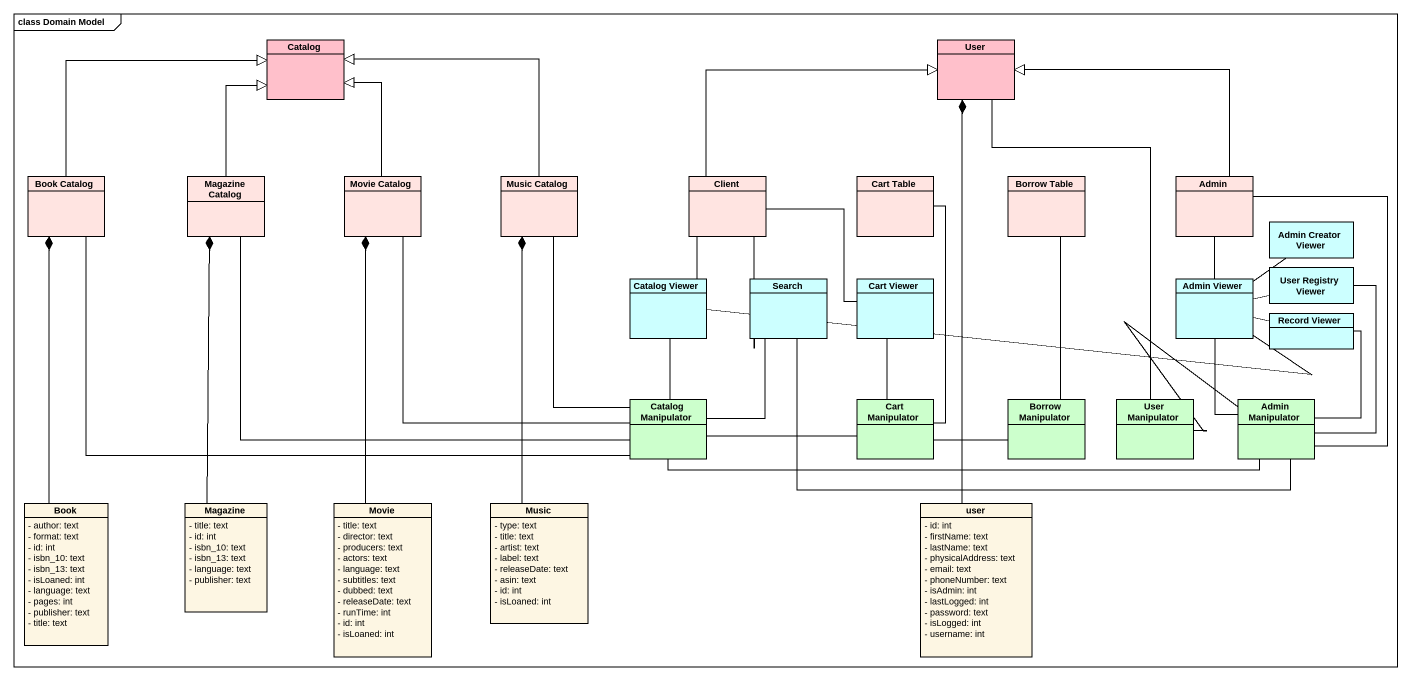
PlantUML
@startuml
mainframe class Domain Model
hide circle
hide empty members
skinparam classAttributeIconSize 0
class Catalog #FFC0CB
class User #FFC0CB
class "Book Catalog" as Book_Catalog #FFE4E1
class "Magazine Catalog" as Magazine_Catalog #FFE4E1
class "Movie Catalog" as Movie_Catalog #FFE4E1
class "Music Catalog" as Music_Catalog #FFE4E1
class Client #FFE4E1
class "Cart Table" as Cart_Table #FFE4E1
class "Borrow Table" as Borrow_Table #FFE4E1
class Admin #FFE4E1
class "Admin Creator Viewer" as Admin_Creator_Viewer #CCFFFF
class "Catalog Viewer" as Catalog_Viewer #CCFFFF
class Search #CCFFFF
class "Cart Viewer" as Cart_Viewer #CCFFFF
class "Admin Viewer" as Admin_Viewer #CCFFFF
class "User Registry Viewer" as User_Registry_Viewer #CCFFFF
class "Record Viewer" as Record_Viewer #CCFFFF
class "Catalog Manipulator" as Catalog_Manipulator #CCFFCC
class "Cart Manipulator" as Cart_Manipulator #CCFFCC
class "Borrow Manipulator" as Borrow_Manipulator #CCFFCC
class "User Manipulator" as User_Manipulator #CCFFCC
class "Admin Manipulator" as Admin_Manipulator #CCFFCC
class Book {
  - author: text
  - format: text
  - id: int
  - isbn_10: text
  - isbn_13: text
  - isLoaned: int
  - language: text
  - pages: int
  - publisher: text
  - title: text
}
class Magazine {
  - title: text
  - id: int
  - isbn_10: text
  - isbn_13: text
  - language: text
  - publisher: text
}
class Movie {
  - title: text
  - director: text
  - producers: text
  - actors: text
  - language: text
  - subtitles: text
  - dubbed: text
  - releaseDate: text
  - runTime: int
  - id: int
  - isLoaned: int
}
class Music {
  - type: text
  - title: text
  - artist: text
  - label: text
  - releaseDate: text
  - asin: text
  - id: int
  - isLoaned: int
}
class user {
  - id: int
  - firstName: text
  - lastName: text
  - physicalAddress: text
  - email: text
  - phoneNumber: text
  - isAdmin: int
  - lastLogged: int
  - password: text
  - isLogged: int
  - username: int
}
Book_Catalog -right-|> Catalog
Magazine_Catalog -up-|> Catalog
Movie_Catalog -up-|> Catalog
Music_Catalog -left-|> Catalog
Client -right-|> User
Client -- Catalog_Viewer
Client -- Cart_Viewer
Cart_Table -- Cart_Manipulator
Borrow_Table -- Borrow_Manipulator
Admin -left-|> User
Admin -- Admin_Viewer
Admin -- Admin_Manipulator
Catalog_Viewer -- Catalog_Manipulator
Search -up- Client
Search -- Catalog_Manipulator
Cart_Viewer -- Cart_Manipulator
Admin_Viewer -up- Admin_Creator_Viewer
Admin_Viewer -left- Catalog_Viewer
User_Registry_Viewer -left- Admin_Viewer
Record_Viewer -left- Admin_Viewer
Catalog_Manipulator -left- Book_Catalog
Catalog_Manipulator -left- Magazine_Catalog
Catalog_Manipulator -up- Movie_Catalog
Catalog_Manipulator -up- Music_Catalog
Cart_Manipulator -left- Catalog_Manipulator
Borrow_Manipulator -left- Cart_Manipulator
User_Manipulator -up- User
Admin_Manipulator -left- Search
Admin_Manipulator -up- Admin_Viewer
Admin_Manipulator -up- User_Registry_Viewer
Admin_Manipulator -up- Record_Viewer
Admin_Manipulator -left- Catalog_Manipulator
Admin_Manipulator -left- User_Manipulator
Book -up-* Book_Catalog
Magazine -up-* Magazine_Catalog
Movie -up-* Movie_Catalog
Music -up-* Music_Catalog
user -up-* User
@enduml
